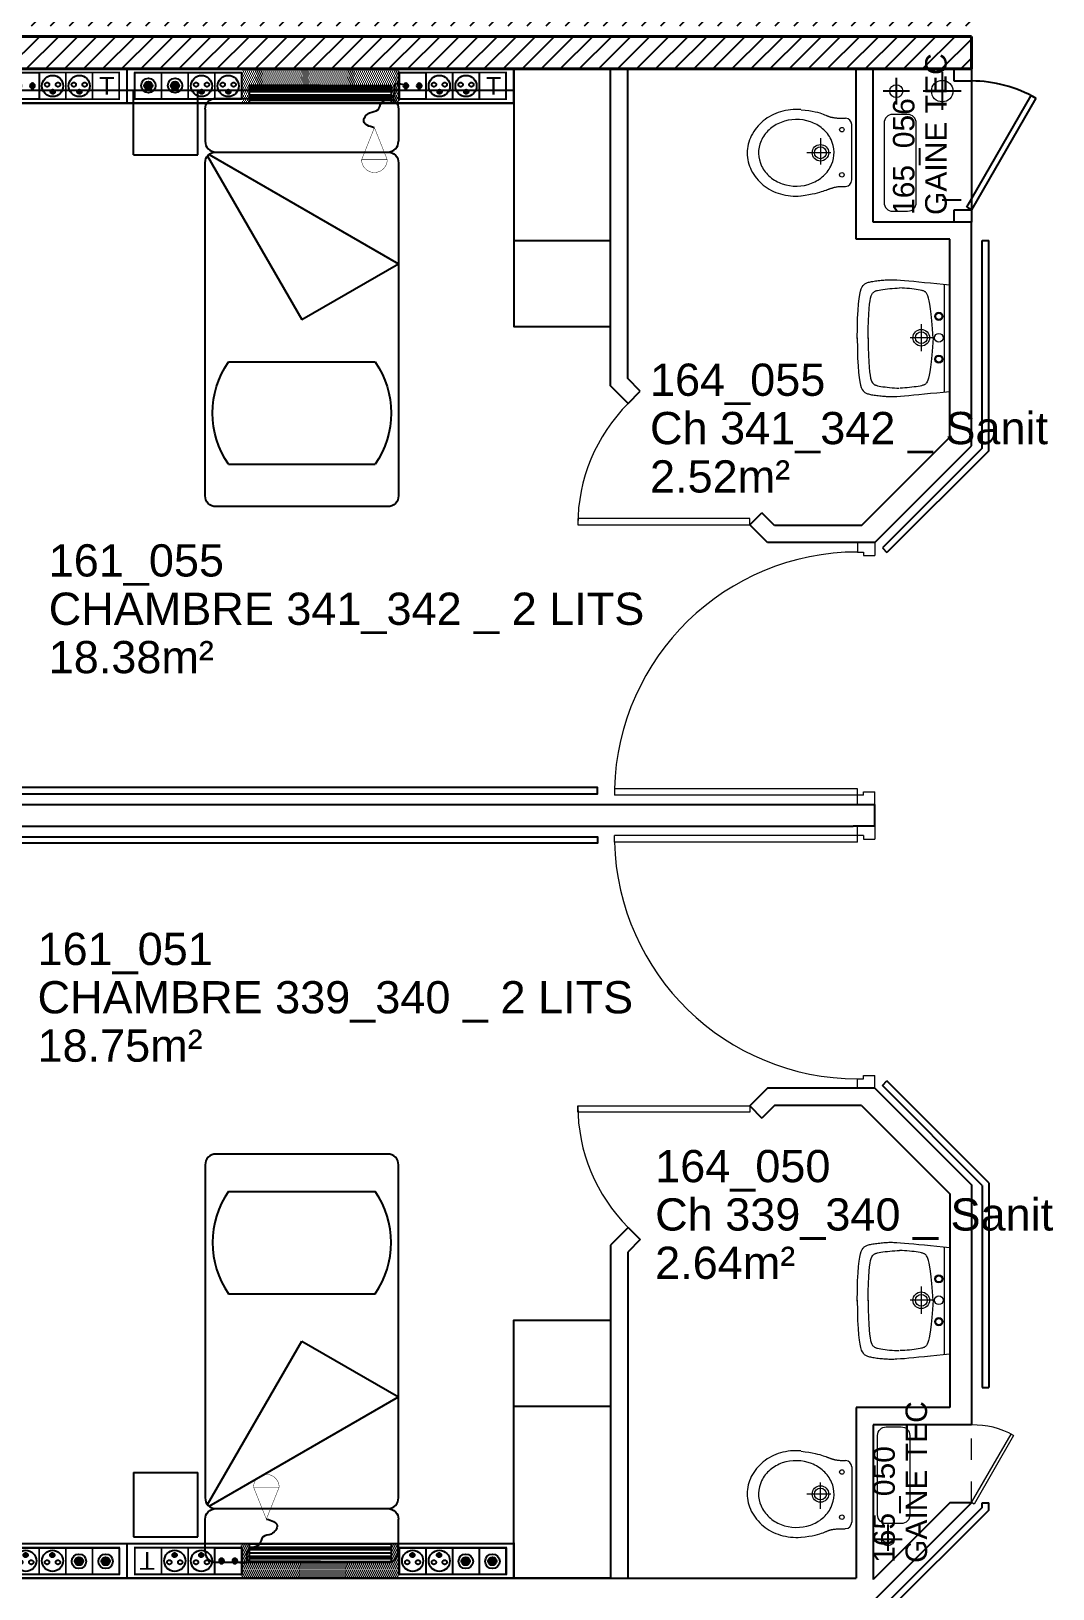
# Model space of a CAD drawing. Header units: metres. Extents: x 143.8 to 210.8, y 45.3 to 115.9.
# Drawn here: x 160.95 to 165.7, y 49.15 to 56.4 of the extents above; entities that cross this region are included whole.
import ezdxf

# ---------------------------------------------------------------- set-up
doc = ezdxf.new("R2010")
doc.units = ezdxf.units.M
doc.header["$LTSCALE"] = 0.6
doc.header["$MEASUREMENT"] = 0
for name, pattern in [('CACHÉ', [0.25, 0.125, -0.125]), ('CONTINU', [0]), ('HIDDEN2', [0.1875, 0.125, -0.0625])]:
    doc.linetypes.add(name, pattern=pattern)
doc.layers.get('0').update_dxf_attribs({"linetype": 'CONTINUOUS'})
for name, color, linetype in [('009 main courant', 181, 'CONTINUOUS'), ('010 Equipement CH', 7, 'CONTINUOUS'), ('400 Lits', 150, 'CONTINUOUS'), ('A_AGENC', 204, 'CONTINUOUS'), ('A_EQMP', 142, 'CONTINUOUS'), ('A_Etiqu_Gaine', 8, 'CONTINUOUS'), ('A_Etiqu_Gaine_code', 8, 'CONTINUOUS'), ('A_Etiqu_Local', 8, 'CONTINUOUS'), ('A_HACH_STRUC', 7, 'CONTINUOUS'), ('A_MUR_CLOIS', 8, 'CONTINU')]:
    doc.layers.add(name, color=color, linetype=linetype)
for name, color, linetype, lineweight in [('A_MURS_STRU', 7, 'CONTINU', 40), ('A_PORTE', 8, 'CONTINU', 0), ('A_SANI', 5, 'CONTINU', 0)]:
    doc.layers.add(name, color=color, linetype=linetype, lineweight=lineweight)
doc.styles.add('Attribut', font='arial.ttf')
pattern_1 = [(0, (-148.712983, -85.579135), (0.0046875, 0.009375), [0, -0.009375])]

# ---------------------------------------------------------------- blocks, each defined once
blk = doc.blocks.new('TIRETTE-LIT')
at = {"layer": 'A_EQMP'}
h = blk.add_hatch(color=256, dxfattribs=at)
h.paths.add_polyline_path([(8.95, 3.75, 1), (6.05, 3.75, 1)])
h.paths.add_polyline_path([(6.05, -3.75, 1), (8.95, -3.75, 1)])
for p, q in [((0, 7.5), (0, -7.5)), ((15, 7.5), (0, 7.5)), ((15, -7.5), (15, 7.5)), ((0, -7.5), (15, -7.5))]:
    blk.add_line(p, q, dxfattribs=at)
at = {"layer": 'A_EQMP', "const_width": 0.24}
for points in [[(31.04, 21.42), (49.04, 28.62)], [(49.04, 28.62), (49.04, 14.22)], [(31.04, 21.42), (49.04, 14.22)]]:
    blk.add_lwpolyline(points, dxfattribs=at)
for points in [[(49.04, 14.22, 1), (49.04, 28.62, 1)], [(49.04, 27.42, 1.477033), (49.04, 27.42)]]:
    blk.add_lwpolyline(points, format="xyb", dxfattribs=at)
at = {"layer": 'A_EQMP'}
for centre in [(7.5, 3.75), (7.5, -3.75)]:
    blk.add_circle(centre, 1.45, dxfattribs=at)
blk.add_spline([(31.1, 21.54), (27.52, 27.45), (22.69, 24.22), (21.08, 19.57), (16.82, 17.32), (12.68, 10.42), (6.83, 9.91), (7.17, 3.87)], degree=3, dxfattribs=at)
blk = doc.blocks.new('A$C01C47C35')
at = {"layer": 'A_EQMP', "linetype": 'Continuous'}
h = blk.add_hatch(dxfattribs=at)
h.set_pattern_fill('DOTS', color=256, scale=0.15, style=0)
h.set_pattern_definition(pattern_1)
edge = h.paths.add_edge_path()
edge.add_line((1.2716, 0.4664), (1.2726, 0.4664))
edge.add_line((1.2726, 0.4664), (1.2726, 0.4839))
edge.add_line((1.2726, 0.4839), (0.5387, 0.4839))
edge.add_line((0.5387, 0.4839), (0.5387, 0.3239))
edge.add_line((0.5387, 0.3239), (0.574, 0.3239))
edge.add_line((0.574, 0.3239), (0.574, 0.4066))
edge.add_line((0.574, 0.4066), (0.905, 0.4066))
edge.add_line((0.905, 0.4066), (1.236, 0.4066))
edge.add_line((1.236, 0.4066), (1.236, 0.3499))
edge.add_spline(control_points=[(1.236, 0.3499), (1.2411, 0.3527), (1.2564, 0.3661), (1.2412, 0.4135), (1.2624, 0.4158), (1.2716, 0.4145)], knot_values=[28.337457, 28.337457, 28.337457, 28.337457, 30.502349, 36.382785, 39.476515, 39.476515, 39.476515, 39.476515], degree=3, periodic=0)
edge.add_line((1.2716, 0.4145), (1.2716, 0.4664))
at = {"layer": 'A_EQMP', "linetype": 'HIDDEN2'}
for points in [[(0.1237, 0.4052, 1), (0.0853, 0.4052, 1)], [(0.2478, 0.4052, 1), (0.2095, 0.4052, 1)], [(0.3424, 0.3767, 1), (0.3629, 0.3767, 1)], [(0.4665, 0.3767, 1), (0.487, 0.3767, 1)], [(1.4493, 0.3767, 1), (1.4697, 0.3767, 1)], [(1.5734, 0.3767, 1), (1.5939, 0.3767, 1)]]:
    blk.add_hatch(color=256, dxfattribs=at).paths.add_polyline_path(points)
at = {"layer": 'A_EQMP'}
h = blk.add_hatch(dxfattribs=at)
h.set_pattern_fill('PLASTI', color=1, scale=0.16551, style=0)
h.set_pattern_definition([(360, (-8.3594, 6.80946), (1e-17, 0.04137741), []), (360, (-8.3594, 6.81463), (1e-17, 0.04137741), []), (360, (-8.3594, 6.819804), (1e-17, 0.04137741), []), (360, (-8.3594, 6.83532), (1e-17, 0.04137741), [])])
h.paths.add_polyline_path([(1.236, 0.3239), (1.236, 0.4066), (0.905, 0.4066), (0.574, 0.4066), (0.574, 0.3239)])
at = {"layer": 'A_EQMP', "linetype": 'Continuous'}
h = blk.add_hatch(dxfattribs=at)
h.set_pattern_fill('DOTS', color=256, scale=0.15, style=0)
h.set_pattern_definition(pattern_1)
edge = h.paths.add_edge_path()
edge.add_spline(control_points=[(1.2716, 0.4145), (1.2624, 0.4158), (1.2412, 0.4135), (1.2564, 0.3661), (1.2411, 0.3527), (1.236, 0.3499)], knot_values=[28.337457, 28.337457, 28.337457, 28.337457, 31.431187, 37.311623, 39.476515, 39.476515, 39.476515, 39.476515], degree=3, periodic=0)
edge.add_line((1.236, 0.3499), (1.236, 0.3239))
edge.add_line((1.236, 0.3239), (1.2739, 0.3239))
edge.add_line((1.2739, 0.3239), (1.2739, 0.3423))
edge.add_line((1.2739, 0.3423), (1.2722, 0.3423))
edge.add_line((1.2722, 0.3423), (1.2722, 0.3423))
edge.add_line((1.2722, 0.3423), (1.2716, 0.3423))
edge.add_line((1.2716, 0.3423), (1.2716, 0.4145))
at = {"layer": 'A_EQMP'}
for p, q in [((0.574, 0.4066), (0.574, 0.3239)), ((0.905, 0.4066), (0.574, 0.4066)), ((0.905, 0.4066), (1.236, 0.4066)), ((1.236, 0.3239), (1.236, 0.4066)), ((0.574, 0.3239), (1.236, 0.3239))]:
    blk.add_line(p, q, dxfattribs=at)
for points, const_width in [([(1.805, 0.3239), (1.805, 0.4839), (0.005, 0.4839), (0.005, 0.3239)], 0.01), ([(0.5378, 0.3423), (0.5378, 0.4664), (0.0412, 0.4664), (0.0412, 0.3423)], 0.00828), ([(1.7688, 0.3423), (1.7688, 0.4664), (1.2722, 0.4664), (1.2722, 0.3423)], 0.00828)]:
    blk.add_lwpolyline(points, close=True, dxfattribs=dict(at, const_width=const_width))
at = {"layer": 'A_EQMP', "linetype": 'Continuous'}
blk.add_lwpolyline([(0.0412, 0.4664), (0.5378, 0.4664), (0.5378, 0.3423), (0.0412, 0.3423)], close=True, dxfattribs=at)
at = {"layer": 'A_EQMP', "const_width": 0.00828}
for points in [[(0.1654, 0.4664), (0.1654, 0.3423)], [(0.2895, 0.4664), (0.2895, 0.3423)], [(0.2895, 0.4664), (0.2895, 0.3423)], [(0.4136, 0.4664), (0.4136, 0.3423)], [(1.3964, 0.4664), (1.3964, 0.3423)], [(1.5205, 0.4664), (1.5205, 0.3423)], [(1.6446, 0.4664), (1.6446, 0.3423)], [(1.7688, 0.4664), (1.7688, 0.3423)]]:
    blk.add_lwpolyline(points, dxfattribs=at)
at = {"layer": 'A_EQMP'}
for centre, radius in [((0.1045, 0.4058), 0.0338), ((0.2286, 0.4058), 0.0338), ((0.3517, 0.4036), 0.0493), ((0.4759, 0.4036), 0.0493), ((1.4586, 0.4036), 0.0493), ((1.5827, 0.4036), 0.0493), ((0.1045, 0.4052), 0.0192), ((0.2286, 0.4052), 0.0192)]:
    blk.add_circle(centre, radius, dxfattribs=at)
at = {"layer": 'A_EQMP', "linetype": 'HIDDEN2'}
for centre in [(0.3265, 0.41), (0.3526, 0.3767), (0.3769, 0.41), (0.4506, 0.41), (0.4768, 0.3767), (0.5011, 0.41), (1.4334, 0.41), (1.4595, 0.3767), (1.4838, 0.41), (1.5575, 0.41), (1.5836, 0.3767), (1.6079, 0.41)]:
    blk.add_circle(centre, 0.0102, dxfattribs=at)
at = {"layer": 'A_EQMP', "linetype": 'HIDDEN2', "xscale": -0.00827548159, "yscale": 0.00827548159, "zscale": 0.00827548159, "rotation": 90}
blk.add_blockref('TIRETTE-LIT', (1.3337, 0.4664), dxfattribs=at)
at = {"layer": 'A_EQMP', "linetype": 'HIDDEN2', "insert": (1.6759, 0.4453), "char_height": 0.082755, "width": 0.124132, "attachment_point": 1}
blk.add_mtext('\\fArial|b0|i0|c0|p34;T', dxfattribs=at)
blk = doc.blocks.new('A_Etiqu_Local')
at = {"style": 'Attribut', "flags": 1}
for tag, p in [('CODE_HOPITAL', (-0.4463, 1.632)), ('CODE_SITE', (-0.4463, 1.407)), ('CODE_BATIMENT', (-0.4463, 1.182)), ('CODE_SECTEUR', (-0.4463, 0.957)), ('CODE_ETAGE', (-0.4463, 0.732)), ('NOM_NORMALISE', (-0.4463, -0.843)), ('SECTEUR_ACTIVITE', (-0.4463, -1.068)), ('SOUS_SECTEUR_ACTIVITE', (-0.4463, -1.293)), ('VOLUME', (-0.4463, -1.518)), ('SERVICE', (-0.4463, -1.743)), ('CODE_UG', (-0.4463, -1.968)), ('CODE_UA', (-0.4463, -2.193)), ('CODE_POLE', (-0.4463, -2.418)), ('OCCUPANT_EXTERNE', (-0.4463, -2.643)), ('DISPONIBILITE', (-0.4463, -2.868)), ('ACCES_HANDICAPES', (-0.4463, -3.093)), ('NATURE_SOL', (-0.4463, -3.318)), ('RISQUE_LABORATOIRE', (-0.4463, -3.543)), ('AMIANTE', (-0.4463, -3.768))]:
    blk.add_attdef(tag, p, '', height=0.15, dxfattribs=at)
at = {"layer": 'A_Etiqu_Local', "style": 'Attribut'}
for tag, p in [('CODE_PIECE', (-0.4463, 0.282)), ('NOM_USAGE', (-0.4463, 0.057)), ('SURFACE', (-0.4463, -0.168))]:
    blk.add_attdef(tag, p, '', height=0.15, dxfattribs=at)
blk = doc.blocks.new('A_Etiqu_Gaine')
at = {"style": 'Attribut', "flags": 1}
for tag, p in [('CODE_HOPITAL', (-0.4323, 0.8651)), ('CODE_SITE', (-0.4323, 0.7151)), ('CODE_BATIMENT', (-0.4323, 0.5651)), ('CODE_SECTEUR', (-0.4323, 0.4151)), ('CODE_ETAGE', (-0.4323, 0.2651)), ('NOM_NORMALISE', (-0.4323, -0.3349)), ('SECTEUR_ACTIVITE', (-0.4323, -0.4849)), ('SOUS_SECTEUR_ACTIVITE', (-0.4323, -0.6349)), ('SURFACE', (-0.4323, -0.7849)), ('CODE_UG', (-0.4323, -0.9349)), ('CODE_POLE', (-0.4323, -1.0849)), ('AMIANTE', (-0.4323, -1.2349))]:
    blk.add_attdef(tag, p, '', height=0.1, dxfattribs=at)
at = {"layer": 'A_Etiqu_Gaine', "style": 'Attribut'}
blk.add_attdef('NOM_USAGE', (-0.4323, -0.1849), '', height=0.1, dxfattribs=at)
at = {"layer": 'A_Etiqu_Gaine_code', "style": 'Attribut'}
blk.add_attdef('CODE_PIECE', (-0.4323, -0.0349), '', height=0.1, dxfattribs=at)
blk = doc.blocks.new('BROCA2-G185')
at = {"layer": '400 Lits', "linetype": 'Continuous'}
for p, q in [((16.785767, 4.118837), (17.22488, 4.879404)), ((17.22488, 4.879404), (17.674881, 4.619592)), ((16.793736, 4.110864), (17.674881, 4.619592)), ((16.824879, 4.099977), (17.624882, 4.099977)), ((16.774879, 3.89998), (16.774879, 4.049974)), ((17.674881, 3.89998), (17.674881, 4.049974))]:
    blk.add_line(p, q, dxfattribs=at)
for points in [[(17.674881, 4.149705), (17.674881, 5.699975, 0.414214), (17.624882, 5.749975), (16.824879, 5.749979, 0.414214), (16.774879, 5.699975), (16.774879, 4.149705)], [(16.774879, 4.14998, 0.414213), (16.824879, 4.09998), (17.624882, 4.099977, 0.414214), (17.674882, 4.14998)], [(16.774879, 4.049974, -0.414214), (16.824879, 4.099974), (17.624882, 4.099977, -0.414214), (17.674882, 4.049974)], [(16.774879, 3.89998, 0.414213), (16.824879, 3.84998), (17.624882, 3.849977, 0.414214), (17.674882, 3.89998)]]:
    blk.add_lwpolyline(points, format="xyb", dxfattribs=at)
blk = doc.blocks.new('BROCA2-G186')
at = {"layer": '400 Lits', "linetype": 'Continuous'}
for p, q in [((16.88409, 5.553244), (17.56567, 5.553244)), ((16.88409, 5.076139), (17.56567, 5.076139))]:
    blk.add_line(p, q, dxfattribs=at)
for start, end in [(145.007771, 214.992539), (325.007913, 34.991933)]:
    blk.add_arc((17.22488, 5.314692), 0.415985, start, end, dxfattribs=at)

msp = doc.modelspace()

# ---------------------------------------------------------------- hatches: boundary and pattern name
at = {"layer": 'A_HACH_STRUC'}
h = msp.add_hatch(dxfattribs=at)
h.set_pattern_fill('ANSI31', color=8, scale=0.5, angle=359.76959, style=0)
h.set_pattern_definition([(44.7696, (158.349886, 55.514663), (-0.0440161, 0.04437154), [])])
h.paths.add_polyline_path([(165.3246, 56.5712), (158.9499, 56.5712), (158.9499, 57.0212), (158.3499, 57.0212), (158.3499, 56.4212), (165.3246, 56.4212)])
h.paths.add_polyline_path([(165.3246, 56.3712), (158.5501, 56.3712), (158.5501, 56.2212), (165.3246, 56.2212)])
h.paths.add_polyline_path([(165.2367, 55.5147), (165.2367, 56.3193), (165.0816, 56.3193), (165.0816, 55.5147)], flags=9)

# ---------------------------------------------------------------- linework, layer by layer
at = {"layer": '009 main courant', "color": 8, "linetype": 'Continuous'}
for p, q in [((165.3746, 54.4557), (165.3746, 55.4216)), ((165.3746, 55.4216), (165.4046, 55.4216)), ((165.4046, 54.4432), (165.4046, 55.4216)), ((165.3746, 54.4557), (164.91, 53.991)), ((165.4046, 54.4432), (164.9312, 53.9698)), ((164.91, 53.991), (164.9312, 53.9698)), ((164.91, 51.4888), (164.9312, 51.51)), ((165.3746, 51.0241), (164.91, 51.4888)), ((165.4046, 51.0366), (164.9312, 51.51)), ((165.3746, 51.0241), (165.3746, 50.0838)), ((165.4046, 51.0366), (165.4046, 50.0838)), ((165.3746, 50.0839), (165.4046, 50.0838)), ((165.3746, 49.5254), (164.91, 49.0607)), ((165.3746, 49.5254), (165.3746, 49.546)), ((165.3746, 49.546), (165.4046, 49.546)), ((165.4046, 49.5129), (165.4046, 49.546)), ((165.4046, 49.5129), (164.9312, 49.0395))]:
    msp.add_line(p, q, dxfattribs=at)
for points in [[(160.1899, 52.8458), (163.5847, 52.8458), (163.5847, 52.8758), (160.1899, 52.8758)], [(160.1899, 52.6462), (163.5847, 52.6462), (163.5847, 52.6162), (160.1899, 52.6162)]]:
    msp.add_lwpolyline(points, dxfattribs=at)
at = {"layer": 'A_AGENC', "color": 8, "linetype": 'Continuous'}
for p, q in [((165.2446, 56.1641), (165.2446, 56.2212)), ((165.2446, 56.2212), (165.3246, 56.2212)), ((165.3246, 56.2212), (165.3246, 55.5074)), ((165.3246, 56.1641), (165.2446, 56.1641)), ((165.3024, 55.5772), (165.6022, 56.0966)), ((165.6245, 56.0838), (165.3246, 55.5644)), ((165.6022, 56.0966), (165.6245, 56.0838)), ((165.2446, 55.5074), (165.2446, 55.5644)), ((165.2446, 55.5644), (165.3246, 55.5644)), ((165.3246, 55.5644), (165.3024, 55.5772)), ((165.3246, 55.5074), (165.2446, 55.5074))]:
    msp.add_line(p, q, dxfattribs=at)
msp.add_arc((165.3246, 55.5644), 0.5998, 60.00001, 90.00003, dxfattribs=at)
at = {"layer": 'A_EQMP', "color": 8, "linetype": 'Continuous'}
for p, q in [((165.1884, 56.2049), (165.1884, 56.0292)), ((159.6301, 56.1212), (163.1946, 56.1212)), ((161.4247, 55.8211), (161.4247, 56.1212)), ((161.7247, 55.8211), (161.7247, 56.1212)), ((165.0361, 56.117), (164.9131, 56.117)), ((164.9746, 56.1785), (164.9746, 56.0555)), ((165.2762, 56.117), (165.1005, 56.117)), ((161.4247, 55.8211), (161.7247, 55.8211)), ((165.1884, 55.6115), (165.2762, 55.6115)), ((163.1946, 55.4212), (163.6446, 55.4212)), ((163.1946, 49.9962), (163.6446, 49.9962)), ((161.4247, 49.6876), (161.7247, 49.6876)), ((161.4247, 49.6876), (161.4247, 49.3875)), ((161.7247, 49.3875), (161.7247, 49.6876)), ((164.9352, 49.4454), (164.9352, 49.3224)), ((161.4247, 49.3875), (161.7247, 49.3875)), ((165.0017, 49.3764), (164.8787, 49.3764))]:
    msp.add_line(p, q, dxfattribs=at)
for points in [[(163.6446, 56.2212), (163.1946, 56.2212), (163.1946, 55.0212), (163.6446, 55.0212)], [(163.6446, 49.1962), (163.1946, 49.1962), (163.1946, 50.3962), (163.6446, 50.3962)]]:
    msp.add_lwpolyline(points, close=True, dxfattribs=at)
at = {"layer": 'A_MUR_CLOIS', "color": 8, "linetype": 'Continuous'}
for p, q in [((163.6446, 54.7457), (163.6446, 56.2212)), ((163.7246, 54.7789), (163.7246, 56.2212)), ((164.7876, 55.4274), (164.7876, 56.2212)), ((164.8676, 55.5074), (164.8676, 56.2212)), ((165.3246, 55.5074), (164.8676, 55.5074)), ((165.3246, 54.4657), (165.3246, 55.5074)), ((165.2246, 55.4274), (164.7876, 55.4274)), ((165.2246, 54.5072), (165.2246, 55.4274)), ((163.7268, 54.6636), (163.6446, 54.7457)), ((163.7833, 54.7202), (163.7246, 54.7789)), ((163.7268, 54.6636), (163.7833, 54.7202)), ((164.8132, 54.0957), (165.2246, 54.5072)), ((164.8746, 54.0157), (165.3246, 54.4657)), ((164.2925, 54.0979), (164.349, 54.1545)), ((164.3746, 54.0157), (164.2925, 54.0979)), ((164.4078, 54.0957), (164.349, 54.1545)), ((164.8132, 54.0957), (164.4078, 54.0957)), ((164.8746, 54.0157), (164.3746, 54.0157)), ((160.0999, 52.796), (164.7746, 52.796)), ((164.7746, 52.796), (164.8746, 52.796)), ((164.8746, 52.696), (164.8746, 52.796)), ((160.0999, 52.696), (164.7746, 52.696)), ((164.8746, 52.696), (164.7746, 52.696)), ((164.3746, 51.4763), (164.2925, 51.3941)), ((164.8746, 51.4763), (164.3746, 51.4763)), ((164.8746, 51.4763), (165.3246, 51.0263)), ((164.2925, 51.3941), (164.349, 51.3375)), ((164.4078, 51.3963), (164.349, 51.3375)), ((164.8132, 51.3963), (164.4078, 51.3963)), ((164.8132, 51.3963), (165.2246, 50.9848)), ((165.2246, 50.9848), (165.2246, 49.9899)), ((165.3246, 51.0263), (165.3246, 49.9099)), ((163.7268, 50.8284), (163.6446, 50.7463)), ((163.7268, 50.8284), (163.7833, 50.7719)), ((163.7833, 50.7719), (163.7246, 50.7131)), ((163.6446, 50.7463), (163.6446, 49.1962)), ((163.7246, 50.7131), (163.7246, 49.1962)), ((164.7876, 49.9899), (164.7876, 49.1962)), ((165.2246, 49.9899), (164.7876, 49.9899)), ((165.3246, 49.9099), (164.8676, 49.9099)), ((164.8676, 49.9099), (164.8676, 49.1893)), ((165.2243, 49.546), (164.8676, 49.1893)), ((164.8746, 49.096), (165.3246, 49.546)), ((165.3246, 49.546), (165.2243, 49.546)), ((158.6501, 49.196), (164.7876, 49.196))]:
    msp.add_line(p, q, dxfattribs=at)
at = {"layer": 'A_MURS_STRU', "color": 8, "linetype": 'Continuous'}
for p, q in [((165.3246, 56.3712), (158.5501, 56.3712)), ((165.3246, 56.3712), (165.3246, 56.2212)), ((165.3246, 56.2212), (158.5501, 56.2212))]:
    msp.add_line(p, q, dxfattribs=at)
at = {"layer": 'A_PORTE', "color": 8, "linetype": 'Continuous'}
for p, q in [((164.8746, 54.0157), (164.7946, 54.0157)), ((164.7946, 54.0157), (164.7946, 53.9719)), ((164.8746, 54.0157), (164.8746, 53.9559)), ((164.7946, 53.9719), (164.8224, 53.9719)), ((164.8224, 53.9719), (164.8224, 53.9559)), ((164.8224, 53.9559), (164.8746, 53.9559)), ((164.7946, 52.8699), (163.663, 52.8699)), ((163.663, 52.8699), (163.663, 52.8399)), ((164.7946, 52.796), (164.7946, 52.8699)), ((164.8224, 52.8559), (164.8746, 52.8559)), ((164.8224, 52.8399), (164.8224, 52.8559)), ((164.8746, 52.796), (164.8746, 52.8559)), ((164.8224, 52.8399), (163.663, 52.8399)), ((164.8746, 52.796), (164.7946, 52.796)), ((164.8224, 52.6521), (163.663, 52.6521)), ((163.663, 52.6221), (163.663, 52.6521)), ((164.8746, 52.696), (164.7946, 52.696)), ((164.7946, 52.6221), (164.7946, 52.696)), ((164.8224, 52.6521), (164.8224, 52.6361)), ((164.8224, 52.6361), (164.8746, 52.6361)), ((164.8746, 52.696), (164.8746, 52.6361)), ((164.7946, 52.6221), (163.663, 52.6221)), ((164.7946, 51.5201), (164.8224, 51.5201)), ((164.7946, 51.4763), (164.7946, 51.5201)), ((164.8746, 51.4763), (164.7946, 51.4763)), ((164.8224, 51.5361), (164.8746, 51.5361)), ((164.8224, 51.5201), (164.8224, 51.5361)), ((164.8746, 51.4763), (164.8746, 51.5361)), ((165.3246, 49.5473), (165.5089, 49.8665)), ((165.5209, 49.8596), (165.3366, 49.5404)), ((165.5089, 49.8665), (165.5209, 49.8596)), ((165.3366, 49.5404), (165.3246, 49.5473))]:
    msp.add_line(p, q, dxfattribs=at)
at = {"layer": 'A_PORTE', "color": 8, "linetype": 'CACHÉ'}
msp.add_line((165.3246, 49.546), (165.3246, 49.9099), dxfattribs=at)
at = {"layer": 'A_PORTE', "color": 8, "linetype": 'Continuous'}
for points in [[(164.2925, 54.1279), (163.4925, 54.1279), (163.4925, 54.0979), (164.2925, 54.0979)], [(164.2925, 51.3641), (163.4925, 51.3641), (163.4925, 51.3941), (164.2925, 51.3941)]]:
    msp.add_lwpolyline(points, close=True, dxfattribs=at)
for centre, radius, start, end in [((164.2925, 54.0979), 0.8, 134.99997, 179.99999), ((164.2925, 51.3941), 0.8, 180.00001, 225.00002), ((165.3366, 49.5404), 0.3686, 60.00001, 91.85964)]:
    msp.add_arc(centre, radius, start, end, dxfattribs=at)
at = {"layer": 'A_PORTE', "color": 8}
for centre, start, end in [((164.7946, 52.8399), 90, 178.48138), ((164.7946, 52.6521), 181.51862, 270)]:
    msp.add_arc(centre, 1.132, start, end, dxfattribs=at)
at = {"layer": 'A_SANI', "color": 8, "linetype": 'Continuous'}
for p, q in [((164.7356, 55.9911), (164.7387, 55.991)), ((164.6218, 55.8983), (164.6218, 55.7762)), ((164.7676, 55.7038), (164.7676, 55.961)), ((164.6706, 55.83), (164.5583, 55.83)), ((164.7356, 55.6737), (164.7387, 55.6738)), ((164.8047, 55.1703), (164.8081, 55.1854)), ((164.8081, 55.1854), (164.812, 55.1969)), ((164.812, 55.1969), (164.8162, 55.2056)), ((164.8162, 55.2056), (164.8207, 55.2122)), ((164.8207, 55.2122), (164.8231, 55.215)), ((164.8231, 55.215), (164.8256, 55.2174)), ((164.8256, 55.2174), (164.8283, 55.2196)), ((164.8283, 55.2196), (164.8311, 55.2214)), ((164.8311, 55.2214), (164.8342, 55.2231)), ((164.8342, 55.2231), (164.8375, 55.2246)), ((164.8375, 55.2246), (164.8412, 55.226)), ((164.8412, 55.226), (164.8453, 55.2272)), ((164.8453, 55.2272), (164.8497, 55.2283)), ((164.8497, 55.2283), (164.8545, 55.2294)), ((164.8545, 55.2294), (164.8599, 55.2304)), ((164.8599, 55.2304), (164.8656, 55.2314)), ((164.8656, 55.2314), (164.8716, 55.2324)), ((164.8716, 55.2324), (164.8779, 55.2333)), ((164.8779, 55.2333), (164.8844, 55.2341)), ((164.8844, 55.2341), (164.8909, 55.235)), ((164.8909, 55.235), (164.8975, 55.2357)), ((164.8975, 55.2357), (164.904, 55.2364)), ((164.904, 55.2364), (164.9104, 55.237)), ((164.9104, 55.237), (164.9166, 55.2376)), ((164.9166, 55.2376), (164.9225, 55.238)), ((164.9225, 55.238), (164.9282, 55.2384)), ((164.9282, 55.2384), (164.9338, 55.2387)), ((164.9338, 55.2387), (164.9394, 55.2389)), ((164.9394, 55.2389), (164.945, 55.239)), ((164.945, 55.239), (164.9509, 55.2391)), ((164.9509, 55.2391), (164.9569, 55.239)), ((164.9569, 55.239), (164.9633, 55.2388)), ((164.9633, 55.2388), (164.9701, 55.2386)), ((164.9701, 55.2386), (164.9774, 55.2382)), ((164.9774, 55.2382), (164.9937, 55.2371)), ((164.9937, 55.2371), (165.0123, 55.2357)), ((165.0123, 55.2357), (165.033, 55.2339)), ((165.033, 55.2339), (165.0556, 55.2318)), ((165.0556, 55.2318), (165.0801, 55.2294)), ((165.0801, 55.2294), (165.1062, 55.2268)), ((165.1062, 55.2268), (165.1339, 55.224)), ((165.1339, 55.224), (165.1629, 55.2211)), ((165.1629, 55.2211), (165.1932, 55.218)), ((165.1932, 55.218), (165.2246, 55.2149)), ((165.1997, 54.7196), (165.1997, 55.2149)), ((165.2246, 54.7196), (165.2246, 55.2149)), ((164.7967, 55.0967), (164.7989, 55.1267)), ((164.7989, 55.1267), (164.8016, 55.151)), ((164.8016, 55.151), (164.8047, 55.1703)), ((164.7937, 55.0167), (164.7949, 55.0603)), ((164.7949, 55.0603), (164.7967, 55.0967)), ((165.0911, 55.0325), (165.0911, 54.906)), ((164.7929, 54.9653), (164.7937, 55.0167)), ((164.7929, 54.9693), (164.7937, 54.9178)), ((165.1421, 54.9693), (165.04, 54.9693)), ((164.7937, 54.9178), (164.7949, 54.8743)), ((164.7949, 54.8743), (164.7967, 54.8379)), ((164.7967, 54.8379), (164.7989, 54.8079)), ((164.7989, 54.8079), (164.8016, 54.7836)), ((164.8016, 54.7836), (164.8047, 54.7642)), ((164.8047, 54.7642), (164.8081, 54.7492)), ((164.8081, 54.7492), (164.812, 54.7377)), ((164.812, 54.7377), (164.8162, 54.7289)), ((164.8162, 54.7289), (164.8207, 54.7223)), ((164.8207, 54.7223), (164.8231, 54.7196)), ((164.8231, 54.7196), (164.8256, 54.7172)), ((164.8256, 54.7172), (164.8283, 54.715)), ((164.8283, 54.715), (164.8311, 54.7131)), ((164.8311, 54.7131), (164.8342, 54.7114)), ((164.8342, 54.7114), (164.8375, 54.71)), ((164.8375, 54.71), (164.8412, 54.7086)), ((164.8412, 54.7086), (164.8453, 54.7074)), ((164.8453, 54.7074), (164.8497, 54.7063)), ((164.8497, 54.7063), (164.8545, 54.7052)), ((164.8545, 54.7052), (164.8599, 54.7042)), ((164.8599, 54.7042), (164.8656, 54.7032)), ((164.8656, 54.7032), (164.8716, 54.7022)), ((164.8716, 54.7022), (164.8779, 54.7013)), ((164.8779, 54.7013), (164.8844, 54.7004)), ((164.8844, 54.7004), (164.8909, 54.6996)), ((164.8909, 54.6996), (164.8975, 54.6989)), ((164.8975, 54.6989), (164.904, 54.6982)), ((164.904, 54.6982), (164.9104, 54.6975)), ((164.9104, 54.6975), (164.9166, 54.697)), ((164.9166, 54.697), (164.9225, 54.6965)), ((164.9225, 54.6965), (164.9282, 54.6962)), ((164.9282, 54.6962), (164.9338, 54.6959)), ((164.9338, 54.6959), (164.9394, 54.6956)), ((164.9394, 54.6956), (164.945, 54.6955)), ((164.945, 54.6955), (164.9509, 54.6955)), ((164.9509, 54.6955), (164.9569, 54.6956)), ((164.9569, 54.6956), (164.9633, 54.6957)), ((164.9633, 54.6957), (164.9701, 54.696)), ((164.9701, 54.696), (164.9774, 54.6964)), ((164.9774, 54.6964), (164.9937, 54.6975)), ((164.9937, 54.6975), (165.0123, 54.6989)), ((165.0123, 54.6989), (165.033, 54.7007)), ((165.033, 54.7007), (165.0556, 54.7028)), ((165.0556, 54.7028), (165.0801, 54.7052)), ((165.0801, 54.7052), (165.1062, 54.7078)), ((165.1062, 54.7078), (165.1339, 54.7106)), ((165.1339, 54.7106), (165.1629, 54.7135)), ((165.1629, 54.7135), (165.1932, 54.7165)), ((165.1932, 54.7165), (165.2246, 54.7196)), ((164.8545, 50.7495), (164.8599, 50.7505)), ((164.8599, 50.7505), (164.8656, 50.7515)), ((164.8656, 50.7515), (164.8716, 50.7525)), ((164.8716, 50.7525), (164.8779, 50.7534)), ((164.8779, 50.7534), (164.8844, 50.7542)), ((164.8844, 50.7542), (164.8909, 50.7551)), ((164.8909, 50.7551), (164.8975, 50.7558)), ((164.8975, 50.7558), (164.904, 50.7565)), ((164.904, 50.7565), (164.9104, 50.7571)), ((164.9104, 50.7571), (164.9166, 50.7577)), ((164.9166, 50.7577), (164.9225, 50.7581)), ((164.9225, 50.7581), (164.9282, 50.7585)), ((164.9282, 50.7585), (164.9338, 50.7588)), ((164.9338, 50.7588), (164.9394, 50.759)), ((164.9394, 50.759), (164.945, 50.7591)), ((164.945, 50.7591), (164.9509, 50.7592)), ((164.9509, 50.7592), (164.9569, 50.7591)), ((164.9569, 50.7591), (164.9633, 50.7589)), ((164.9633, 50.7589), (164.9701, 50.7586)), ((164.9701, 50.7586), (164.9774, 50.7583)), ((164.9774, 50.7583), (164.9937, 50.7572)), ((164.9937, 50.7572), (165.0123, 50.7558)), ((165.0123, 50.7558), (165.033, 50.754)), ((165.033, 50.754), (165.0556, 50.7518)), ((165.0556, 50.7518), (165.0801, 50.7495)), ((164.8016, 50.6711), (164.8047, 50.6904)), ((164.8047, 50.6904), (164.8081, 50.7055)), ((164.8081, 50.7055), (164.812, 50.717)), ((164.812, 50.717), (164.8162, 50.7257)), ((164.8162, 50.7257), (164.8207, 50.7323)), ((164.8207, 50.7323), (164.8231, 50.7351)), ((164.8231, 50.7351), (164.8256, 50.7375)), ((164.8256, 50.7375), (164.8283, 50.7396)), ((164.8283, 50.7396), (164.8311, 50.7415)), ((164.8311, 50.7415), (164.8342, 50.7432)), ((164.8342, 50.7432), (164.8375, 50.7447)), ((164.8375, 50.7447), (164.8412, 50.7461)), ((164.8412, 50.7461), (164.8453, 50.7473)), ((164.8453, 50.7473), (164.8497, 50.7484)), ((164.8497, 50.7484), (164.8545, 50.7495)), ((165.0801, 50.7495), (165.1062, 50.7469)), ((165.1062, 50.7469), (165.1339, 50.7441)), ((165.1339, 50.7441), (165.1629, 50.7412)), ((165.1629, 50.7412), (165.1932, 50.7381)), ((165.1932, 50.7381), (165.2246, 50.735)), ((165.1997, 50.2397), (165.1997, 50.735)), ((165.2246, 50.2397), (165.2246, 50.735)), ((164.7949, 50.5804), (164.7967, 50.6168)), ((164.7967, 50.6168), (164.7989, 50.6468)), ((164.7989, 50.6468), (164.8016, 50.6711)), ((164.7929, 50.4854), (164.7937, 50.5368)), ((164.7937, 50.5368), (164.7949, 50.5804)), ((165.0911, 50.5526), (165.0911, 50.4261)), ((164.7929, 50.4894), (164.7937, 50.4379)), ((165.1421, 50.4894), (165.04, 50.4894)), ((164.7937, 50.4379), (164.7949, 50.3944)), ((164.7949, 50.3944), (164.7967, 50.358)), ((164.7967, 50.358), (164.7989, 50.328)), ((164.7989, 50.328), (164.8016, 50.3037)), ((164.8016, 50.3037), (164.8047, 50.2843)), ((164.8047, 50.2843), (164.8081, 50.2693)), ((164.8081, 50.2693), (164.812, 50.2578)), ((164.812, 50.2578), (164.8162, 50.249)), ((164.8162, 50.249), (164.8207, 50.2424)), ((164.8207, 50.2424), (164.8231, 50.2397)), ((164.8231, 50.2397), (164.8256, 50.2373)), ((164.8256, 50.2373), (164.8283, 50.2351)), ((164.8283, 50.2351), (164.8311, 50.2332)), ((164.8311, 50.2332), (164.8342, 50.2315)), ((164.8342, 50.2315), (164.8375, 50.23)), ((164.8375, 50.23), (164.8412, 50.2287)), ((164.8412, 50.2287), (164.8453, 50.2275)), ((164.8453, 50.2275), (164.8497, 50.2264)), ((164.8497, 50.2264), (164.8545, 50.2253)), ((164.8545, 50.2253), (164.8599, 50.2243)), ((164.8599, 50.2243), (164.8656, 50.2233)), ((164.8656, 50.2233), (164.8716, 50.2223)), ((164.8716, 50.2223), (164.8779, 50.2214)), ((164.8779, 50.2214), (164.8844, 50.2205)), ((164.8844, 50.2205), (164.8909, 50.2197)), ((164.8909, 50.2197), (164.8975, 50.219)), ((164.8975, 50.219), (164.904, 50.2183)), ((164.904, 50.2183), (164.9104, 50.2176)), ((164.9104, 50.2176), (164.9166, 50.2171)), ((164.9166, 50.2171), (164.9225, 50.2166)), ((164.9225, 50.2166), (164.9282, 50.2162)), ((164.9282, 50.2162), (164.9338, 50.216)), ((164.9338, 50.216), (164.9394, 50.2157)), ((164.9394, 50.2157), (164.945, 50.2156)), ((164.945, 50.2156), (164.9509, 50.2156)), ((164.9509, 50.2156), (164.9569, 50.2157)), ((164.9569, 50.2157), (164.9633, 50.2158)), ((164.9633, 50.2158), (164.9701, 50.2161)), ((164.9701, 50.2161), (164.9774, 50.2165)), ((164.9774, 50.2165), (164.9937, 50.2176)), ((164.9937, 50.2176), (165.0123, 50.219)), ((165.0123, 50.219), (165.033, 50.2208)), ((165.033, 50.2208), (165.0556, 50.2229)), ((165.0556, 50.2229), (165.0801, 50.2253)), ((165.0801, 50.2253), (165.1062, 50.2279)), ((165.1062, 50.2279), (165.1339, 50.2307)), ((165.1339, 50.2307), (165.1629, 50.2336)), ((165.1629, 50.2336), (165.1932, 50.2366)), ((165.1932, 50.2366), (165.2246, 50.2397)), ((164.7356, 49.7436), (164.7387, 49.7435)), ((164.7676, 49.7135), (164.7676, 49.4563)), ((164.6218, 49.519), (164.6218, 49.6411)), ((164.6706, 49.5874), (164.5583, 49.5874)), ((164.7356, 49.4262), (164.7387, 49.4263))]:
    msp.add_line(p, q, dxfattribs=at)
for points in [[(164.5308, 56.0311, 0.092603), (164.4358, 56.0209, 0.097518), (164.3556, 55.9785, 0.107322), (164.2999, 55.9091, 0.116228), (164.281, 55.8289, 0.11669), (164.2999, 55.7488, 0.108258), (164.3556, 55.68, 0.098236), (164.4357, 55.6384, 0.092772), (164.5308, 55.6291, 0.094013)], [(164.348, 55.7682, 0.102556), (164.3875, 55.7176, 0.093461), (164.4442, 55.6854, 0.177234), (164.5807, 55.6882, 0.093461), (164.6361, 55.7228, 0.102556), (164.6735, 55.7749, 0.222732), (164.671, 55.8918, 0.102556), (164.6315, 55.9423, 0.093461), (164.5748, 55.9745, 0.177132), (164.4383, 55.9717, 0.093461), (164.3829, 55.9372, 0.102556), (164.3455, 55.885, 0.222887), (164.348, 55.7681)], [(164.5308, 49.7883, 0.092772), (164.4357, 49.7789, 0.098236), (164.3556, 49.7373, 0.108258), (164.2999, 49.6685, 0.11669), (164.281, 49.5884, 0.116228), (164.2999, 49.5082, 0.107322), (164.3556, 49.4388, 0.097518), (164.4358, 49.3964, 0.092603), (164.5308, 49.3863, 0.094447)], [(164.3455, 49.5323, 0.102556), (164.3829, 49.4802, 0.093461), (164.4383, 49.4456, 0.177079), (164.5748, 49.4428, 0.093461), (164.6315, 49.475, 0.102556), (164.671, 49.5256, 0.222835), (164.6735, 49.6424, 0.102556), (164.6361, 49.6946, 0.093461), (164.5807, 49.7291, 0.177231), (164.4442, 49.7319, 0.093461), (164.3875, 49.6997, 0.102556), (164.348, 49.6492, 0.222727), (164.3455, 49.5323)]]:
    msp.add_lwpolyline(points, format="xyb", dxfattribs=at)
for points in [[(164.5315, 56.0302), (164.5508, 56.0285), (164.568, 56.0264), (164.5832, 56.0239), (164.5965, 56.0213), (164.6082, 56.0184), (164.6183, 56.0155), (164.6271, 56.0126), (164.6347, 56.0098), (164.6413, 56.0071), (164.647, 56.0047), (164.647, 56.0047), (164.6496, 56.0036), (164.6521, 56.0025), (164.6544, 56.0016), (164.6566, 56.0007), (164.6588, 55.9999), (164.6609, 55.9991), (164.6629, 55.9984), (164.665, 55.9978), (164.667, 55.9972), (164.6691, 55.9966), (164.6691, 55.9966), (164.6712, 55.9961), (164.6734, 55.9956), (164.6756, 55.9951), (164.6779, 55.9947), (164.6801, 55.9943), (164.6824, 55.9939), (164.6847, 55.9936), (164.687, 55.9933), (164.6893, 55.993), (164.6915, 55.9927), (164.6915, 55.9927), (164.6959, 55.9923), (164.7003, 55.9919), (164.7046, 55.9916), (164.7088, 55.9914), (164.7131, 55.9913), (164.7174, 55.9912), (164.7218, 55.9911), (164.7262, 55.9911), (164.7308, 55.9911), (164.7356, 55.9911)], [(164.5315, 55.6298), (164.5508, 55.6327), (164.568, 55.6356), (164.5832, 55.6385), (164.5965, 55.6413), (164.6082, 55.644), (164.6183, 55.6466), (164.6271, 55.6492), (164.6347, 55.6515), (164.6413, 55.6538), (164.647, 55.6558), (164.647, 55.6558), (164.6496, 55.6568), (164.6521, 55.6577), (164.6544, 55.6585), (164.6566, 55.6594), (164.6588, 55.6602), (164.6609, 55.661), (164.6629, 55.6617), (164.665, 55.6625), (164.667, 55.6632), (164.6691, 55.6639), (164.6691, 55.6639), (164.6712, 55.6647), (164.6734, 55.6654), (164.6756, 55.6661), (164.6779, 55.6668), (164.6801, 55.6675), (164.6824, 55.6682), (164.6847, 55.6688), (164.687, 55.6694), (164.6893, 55.6699), (164.6915, 55.6705), (164.6915, 55.6705), (164.6959, 55.6713), (164.7003, 55.672), (164.7046, 55.6726), (164.7088, 55.673), (164.7131, 55.6733), (164.7174, 55.6735), (164.7218, 55.6736), (164.7262, 55.6737), (164.7308, 55.6737), (164.7356, 55.6737)], [(164.8437, 54.9661), (164.8441, 55.0101), (164.845, 55.0473), (164.8463, 55.0784), (164.848, 55.1041), (164.8501, 55.1248), (164.8525, 55.1412), (164.8551, 55.154), (164.8581, 55.1637), (164.8612, 55.1709), (164.8645, 55.1763), (164.8645, 55.1763), (164.8662, 55.1785), (164.868, 55.1805), (164.8699, 55.1821), (164.8718, 55.1836), (164.8739, 55.1849), (164.8762, 55.186), (164.8787, 55.187), (164.8814, 55.1879), (164.8843, 55.1887), (164.8876, 55.1896), (164.8876, 55.1896), (164.8949, 55.1911), (164.9032, 55.1927), (164.9125, 55.1942), (164.9226, 55.1956), (164.9332, 55.1969), (164.9443, 55.1981), (164.9556, 55.1991), (164.9672, 55.1999), (164.9787, 55.2005), (164.99, 55.2009)], [(165.1458, 54.9661), (165.1428, 55.0101), (165.1399, 55.0473), (165.137, 55.0784), (165.1341, 55.1041), (165.1311, 55.1248), (165.1282, 55.1412), (165.1251, 55.154), (165.122, 55.1637), (165.1188, 55.1709), (165.1155, 55.1763), (165.1155, 55.1763), (165.1138, 55.1785), (165.112, 55.1805), (165.1102, 55.1821), (165.1082, 55.1836), (165.1061, 55.1849), (165.1038, 55.186), (165.1013, 55.187), (165.0986, 55.1879), (165.0957, 55.1887), (165.0925, 55.1896), (165.0925, 55.1896), (165.0851, 55.1911), (165.0768, 55.1927), (165.0675, 55.1942), (165.0575, 55.1956), (165.0468, 55.1969), (165.0358, 55.1981), (165.0244, 55.1991), (165.0129, 55.1999), (165.0013, 55.2005), (164.99, 55.2009)], [(164.8437, 54.9695), (164.8441, 54.9255), (164.845, 54.8883), (164.8463, 54.8572), (164.848, 54.8316), (164.8501, 54.8109), (164.8525, 54.7944), (164.8551, 54.7817), (164.8581, 54.7719), (164.8612, 54.7647), (164.8645, 54.7593), (164.8645, 54.7593), (164.8662, 54.7571), (164.868, 54.7552), (164.8699, 54.7535), (164.8718, 54.752), (164.8739, 54.7507), (164.8762, 54.7496), (164.8787, 54.7486), (164.8814, 54.7477), (164.8843, 54.7469), (164.8876, 54.7461), (164.8876, 54.7461), (164.8949, 54.7445), (164.9032, 54.7429), (164.9125, 54.7414), (164.9224, 54.74), (164.9329, 54.7387), (164.9438, 54.7376), (164.9549, 54.7366), (164.966, 54.7358), (164.9771, 54.7351), (164.9879, 54.7348)], [(165.1458, 54.9695), (165.1428, 54.9255), (165.1399, 54.8883), (165.137, 54.8572), (165.1341, 54.8316), (165.1311, 54.8109), (165.1282, 54.7944), (165.1251, 54.7817), (165.122, 54.7719), (165.1188, 54.7647), (165.1155, 54.7593), (165.1155, 54.7593), (165.1138, 54.7571), (165.112, 54.7552), (165.1102, 54.7535), (165.1082, 54.752), (165.1061, 54.7507), (165.1038, 54.7496), (165.1013, 54.7486), (165.0986, 54.7477), (165.0957, 54.7469), (165.0925, 54.7461), (165.0925, 54.7461), (165.0851, 54.7445), (165.0768, 54.7429), (165.0676, 54.7414), (165.0576, 54.74), (165.0471, 54.7387), (165.0362, 54.7376), (165.0251, 54.7366), (165.014, 54.7358), (165.0029, 54.7351), (164.9922, 54.7348)], [(164.8437, 50.4862), (164.8441, 50.5302), (164.845, 50.5674), (164.8463, 50.5985), (164.848, 50.6242), (164.8501, 50.6449), (164.8525, 50.6613), (164.8551, 50.6741), (164.8581, 50.6838), (164.8612, 50.691), (164.8645, 50.6964), (164.8645, 50.6964), (164.8662, 50.6986), (164.868, 50.7006), (164.8699, 50.7022), (164.8718, 50.7037), (164.8739, 50.705), (164.8762, 50.7061), (164.8787, 50.7071), (164.8814, 50.708), (164.8843, 50.7088), (164.8876, 50.7096), (164.8876, 50.7096), (164.8949, 50.7112), (164.9032, 50.7128), (164.9125, 50.7143), (164.9226, 50.7157), (164.9332, 50.717), (164.9443, 50.7182), (164.9556, 50.7192), (164.9672, 50.72), (164.9787, 50.7206), (164.99, 50.721)], [(165.1458, 50.4862), (165.1428, 50.5302), (165.1399, 50.5674), (165.137, 50.5985), (165.1341, 50.6242), (165.1311, 50.6449), (165.1282, 50.6613), (165.1251, 50.6741), (165.122, 50.6838), (165.1188, 50.691), (165.1155, 50.6964), (165.1155, 50.6964), (165.1138, 50.6986), (165.112, 50.7006), (165.1102, 50.7022), (165.1082, 50.7037), (165.1061, 50.705), (165.1038, 50.7061), (165.1013, 50.7071), (165.0986, 50.708), (165.0957, 50.7088), (165.0925, 50.7096), (165.0925, 50.7096), (165.0851, 50.7112), (165.0768, 50.7128), (165.0675, 50.7143), (165.0575, 50.7157), (165.0468, 50.717), (165.0358, 50.7182), (165.0244, 50.7192), (165.0129, 50.72), (165.0013, 50.7206), (164.99, 50.721)], [(164.8437, 50.4896), (164.8441, 50.4456), (164.845, 50.4084), (164.8463, 50.3773), (164.848, 50.3517), (164.8501, 50.3309), (164.8525, 50.3145), (164.8551, 50.3017), (164.8581, 50.292), (164.8612, 50.2848), (164.8645, 50.2794), (164.8645, 50.2794), (164.8662, 50.2772), (164.868, 50.2753), (164.8699, 50.2736), (164.8718, 50.2721), (164.8739, 50.2708), (164.8762, 50.2697), (164.8787, 50.2687), (164.8814, 50.2678), (164.8843, 50.267), (164.8876, 50.2662), (164.8876, 50.2662), (164.8949, 50.2646), (164.9032, 50.263), (164.9125, 50.2615), (164.9224, 50.2601), (164.9329, 50.2588), (164.9438, 50.2577), (164.9549, 50.2567), (164.966, 50.2558), (164.9771, 50.2552), (164.9879, 50.2549)], [(165.1458, 50.4896), (165.1428, 50.4456), (165.1399, 50.4084), (165.137, 50.3773), (165.1341, 50.3517), (165.1311, 50.3309), (165.1282, 50.3145), (165.1251, 50.3017), (165.122, 50.292), (165.1188, 50.2848), (165.1155, 50.2794), (165.1155, 50.2794), (165.1138, 50.2772), (165.112, 50.2753), (165.1102, 50.2736), (165.1082, 50.2721), (165.1061, 50.2708), (165.1038, 50.2697), (165.1013, 50.2687), (165.0986, 50.2678), (165.0957, 50.267), (165.0925, 50.2662), (165.0925, 50.2662), (165.0851, 50.2646), (165.0768, 50.263), (165.0676, 50.2615), (165.0576, 50.2601), (165.0471, 50.2588), (165.0362, 50.2577), (165.0251, 50.2567), (165.014, 50.2558), (165.0029, 50.2552), (164.9922, 50.2549)], [(164.5315, 49.7876), (164.5508, 49.7846), (164.568, 49.7817), (164.5832, 49.7789), (164.5965, 49.776), (164.6082, 49.7733), (164.6183, 49.7707), (164.6271, 49.7682), (164.6347, 49.7658), (164.6413, 49.7636), (164.647, 49.7615), (164.647, 49.7615), (164.6496, 49.7606), (164.6521, 49.7597), (164.6544, 49.7588), (164.6566, 49.7579), (164.6588, 49.7571), (164.6609, 49.7564), (164.6629, 49.7556), (164.665, 49.7548), (164.667, 49.7541), (164.6691, 49.7534), (164.6691, 49.7534), (164.6712, 49.7526), (164.6734, 49.7519), (164.6756, 49.7512), (164.6779, 49.7505), (164.6801, 49.7498), (164.6824, 49.7492), (164.6847, 49.7485), (164.687, 49.7479), (164.6893, 49.7474), (164.6915, 49.7469), (164.6915, 49.7469), (164.6959, 49.746), (164.7003, 49.7453), (164.7046, 49.7447), (164.7088, 49.7443), (164.7131, 49.744), (164.7174, 49.7438), (164.7218, 49.7437), (164.7262, 49.7436), (164.7308, 49.7436), (164.7356, 49.7436)], [(164.5315, 49.3872), (164.5508, 49.3889), (164.568, 49.391), (164.5832, 49.3934), (164.5965, 49.3961), (164.6082, 49.3989), (164.6183, 49.4018), (164.6271, 49.4047), (164.6347, 49.4076), (164.6413, 49.4102), (164.647, 49.4127), (164.647, 49.4127), (164.6496, 49.4138), (164.6521, 49.4148), (164.6544, 49.4157), (164.6566, 49.4166), (164.6588, 49.4174), (164.6609, 49.4182), (164.6629, 49.4189), (164.665, 49.4196), (164.667, 49.4202), (164.6691, 49.4207), (164.6691, 49.4207), (164.6712, 49.4213), (164.6734, 49.4218), (164.6756, 49.4222), (164.6779, 49.4227), (164.6801, 49.423), (164.6824, 49.4234), (164.6847, 49.4238), (164.687, 49.4241), (164.6893, 49.4243), (164.6915, 49.4246), (164.6915, 49.4246), (164.6959, 49.425), (164.7003, 49.4254), (164.7046, 49.4257), (164.7088, 49.4259), (164.7131, 49.426), (164.7174, 49.4261), (164.7218, 49.4262), (164.7262, 49.4262), (164.7308, 49.4262), (164.7356, 49.4262)]]:
    msp.add_lwpolyline(points, dxfattribs=at)
for points in [[(165.0276, 56.0083), (164.9576, 56.0083, 0.414214), (164.9176, 55.9683), (164.9176, 55.5983, 0.414214), (164.9576, 55.5583), (165.0276, 55.5583, 0.414213), (165.0676, 55.5983), (165.0676, 55.9683, 0.414214)], [(164.9977, 49.4502), (164.9277, 49.4502, -0.414214), (164.8877, 49.4902), (164.8877, 49.8602, -0.414213), (164.9277, 49.9002), (164.9977, 49.9002, -0.414214), (165.0377, 49.8602), (165.0377, 49.4902, -0.414214)]]:
    msp.add_lwpolyline(points, format="xyb", close=True, dxfattribs=at)
for centre, radius in [((164.9746, 56.117), 0.03), ((165.1884, 56.117), 0.05), ((164.7215, 55.9374), 0.0105), ((164.6218, 55.83), 0.0383), ((164.6218, 55.83), 0.0276), ((164.7215, 55.7274), 0.0105), ((165.1726, 55.0687), 0.0189), ((165.1726, 55.0687), 0.0144), ((165.0911, 54.9693), 0.0387), ((165.0911, 54.9693), 0.0274), ((165.1726, 54.9693), 0.0204), ((165.1726, 54.8698), 0.0189), ((165.1726, 54.8698), 0.0144), ((165.1726, 50.5888), 0.0189), ((165.1726, 50.5888), 0.0144), ((165.0911, 50.4894), 0.0387), ((165.0911, 50.4894), 0.0274), ((165.1726, 50.4894), 0.0204), ((165.1726, 50.3899), 0.0189), ((165.1726, 50.3899), 0.0144), ((164.7215, 49.6899), 0.0105), ((164.6218, 49.5874), 0.0383), ((164.6218, 49.5874), 0.0276), ((164.7215, 49.4799), 0.0105), ((164.9352, 49.3764), 0.03)]:
    msp.add_circle(centre, radius, dxfattribs=at)
for centre, start, end in [((164.7376, 55.961), 0, 87.81647), ((164.7376, 55.7038), 272.18353, 0), ((164.7376, 49.7135), 360, 87.81647), ((164.7376, 49.4563), 272.18353, 360)]:
    msp.add_arc(centre, 0.03, start, end, dxfattribs=at)

# ---------------------------------------------------------------- block references
at = {"layer": '010 Equipement CH', "color": 8, "linetype": 'Continuous'}
for p in [(159.5896, 55.7373), (161.3896, 55.7373)]:
    msp.add_blockref('A$C01C47C35', p, dxfattribs=at)
at = {"layer": '010 Equipement CH', "color": 8, "linetype": 'Continuous', "rotation": 180}
for p in [(161.3996, 49.68), (163.1996, 49.68)]:
    msp.add_blockref('A$C01C47C35', p, dxfattribs=at)
at = {"layer": '400 Lits', "color": 8, "xscale": -1, "rotation": 180}
for name in ['BROCA2-G185', 'BROCA2-G186']:
    msp.add_blockref(name, (144.9834, 59.9334), dxfattribs=at)
at = {"layer": '400 Lits', "color": 8}
for name, p in [('BROCA2-G185', (144.9834, 45.4198)), ('BROCA2-G186', (144.9834, 45.443))]:
    msp.add_blockref(name, p, dxfattribs=at)
at = {"layer": 'A_Etiqu_Gaine', "color": 8}
ref = msp.add_blockref('A_Etiqu_Gaine', (165.0243, 55.9729), dxfattribs=dict(at, rotation=90))
ref.add_attrib('CODE_PIECE', '165_056', (165.0591, 55.5405), dxfattribs={"layer": 'A_Etiqu_Gaine_code', "height": 0.1, "rotation": 90, "style": 'Attribut'})
ref.add_attrib('NOM_USAGE', 'GAINE TEC', (165.2091, 55.5405), dxfattribs={"height": 0.1, "rotation": 90, "style": 'Attribut'})
ref = msp.add_blockref('A_Etiqu_Gaine', (164.9329, 49.6991), dxfattribs=dict(at, rotation=90))
ref.add_attrib('CODE_PIECE', '165_050', (164.9678, 49.2667), dxfattribs={"layer": 'A_Etiqu_Gaine_code', "height": 0.1, "rotation": 90, "style": 'Attribut'})
ref.add_attrib('NOM_USAGE', 'GAINE TEC', (165.1178, 49.2667), dxfattribs={"height": 0.1, "rotation": 90, "style": 'Attribut'})
at = {"layer": 'A_Etiqu_Local', "color": 8}
ref = msp.add_blockref('A_Etiqu_Local', (164.2749, 54.4168), dxfattribs=at)
ref.add_attrib('CODE_PIECE', '164_055', (163.8286, 54.6988), dxfattribs={"height": 0.15, "style": 'Attribut'})
ref.add_attrib('NOM_USAGE', 'Ch 341_342 _ Sanit', (163.8286, 54.4738), dxfattribs={"height": 0.15, "style": 'Attribut'})
ref.add_attrib('SURFACE', '2.52m²', (163.8286, 54.2488), dxfattribs={"height": 0.15, "style": 'Attribut'})
ref = msp.add_blockref('A_Etiqu_Local', (161.4767, 53.576), dxfattribs=at)
ref.add_attrib('CODE_PIECE', '161_055', (161.0303, 53.8579), dxfattribs={"height": 0.15, "style": 'Attribut'})
ref.add_attrib('NOM_USAGE', 'CHAMBRE 341_342 _ 2 LITS', (161.0303, 53.6329), dxfattribs={"height": 0.15, "style": 'Attribut'})
ref.add_attrib('SURFACE', '18.38m²', (161.0303, 53.4079), dxfattribs={"height": 0.15, "style": 'Attribut'})
ref = msp.add_blockref('A_Etiqu_Local', (161.4246, 51.7676), dxfattribs=at)
ref.add_attrib('CODE_PIECE', '161_051', (160.9782, 52.0496), dxfattribs={"height": 0.15, "style": 'Attribut'})
ref.add_attrib('NOM_USAGE', 'CHAMBRE 339_340 _ 2 LITS', (160.9782, 51.8246), dxfattribs={"height": 0.15, "style": 'Attribut'})
ref.add_attrib('SURFACE', '18.75m²', (160.9782, 51.5996), dxfattribs={"height": 0.15, "style": 'Attribut'})
ref = msp.add_blockref('A_Etiqu_Local', (164.2989, 50.7568), dxfattribs=at)
ref.add_attrib('CODE_PIECE', '164_050', (163.8525, 51.0388), dxfattribs={"height": 0.15, "style": 'Attribut'})
ref.add_attrib('NOM_USAGE', 'Ch 339_340 _ Sanit', (163.8525, 50.8138), dxfattribs={"height": 0.15, "style": 'Attribut'})
ref.add_attrib('SURFACE', '2.64m²', (163.8525, 50.5888), dxfattribs={"height": 0.15, "style": 'Attribut'})

doc.saveas('drawing.dxf')
